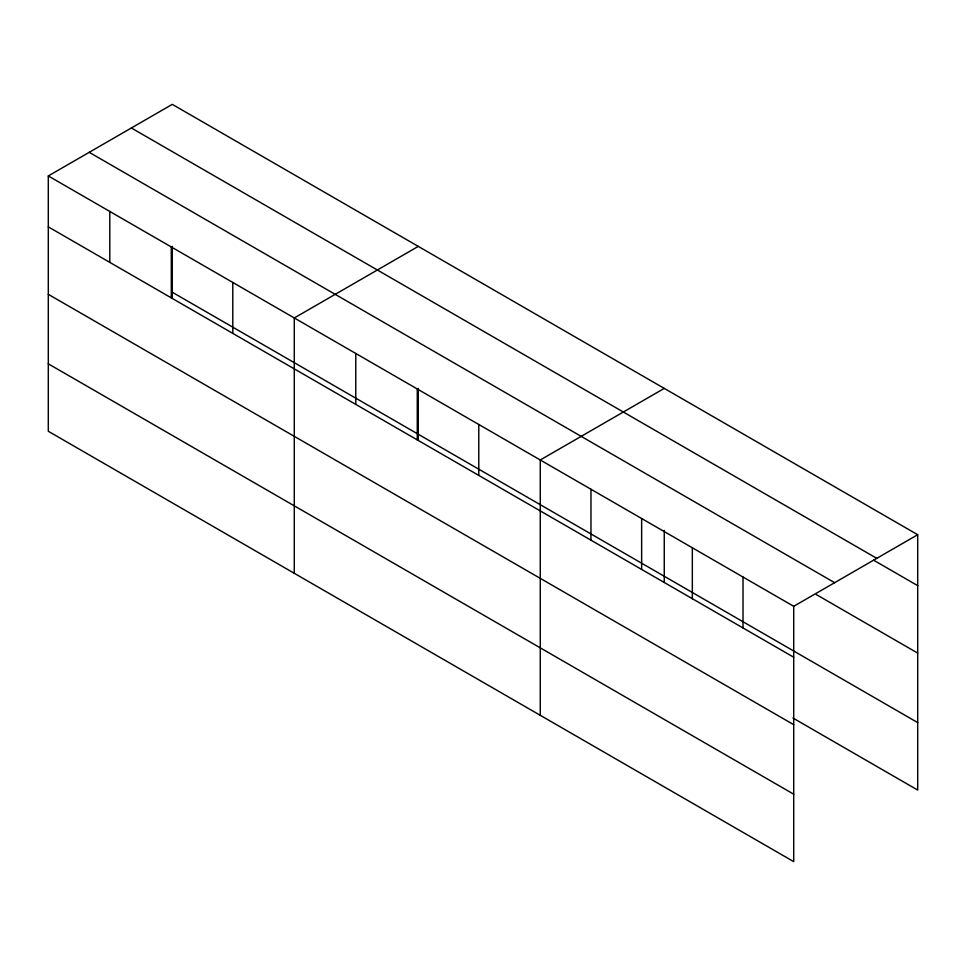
<?xml version="1.0" encoding="UTF-8"?>
<svg xmlns="http://www.w3.org/2000/svg" width="966" height="966" viewBox="0 0 966 966"><rect width="100%" height="100%" fill="white"/><g stroke="black" fill="none" stroke-linecap="round" stroke-linejoin="round"><path stroke-width="1.45" d="M793.714 724.681L793.714 606.31L48.3 175.945L48.3 431.283L793.714 861.636L793.714 724.681L48.3 294.328M792.929 718.016L917.7 790.055L917.7 534.717L172.286 104.364L48.3 175.945M418.278 246.378L294.28 317.971L294.28 573.297M664.258 388.404L540.272 459.985L540.272 715.311M793.714 606.31L917.7 534.717M131.376 127.983L876.778 558.348M873.505 560.123L917.7 585.638M89.222 152.326L834.624 582.679M816.318 594.573L917.7 653.101M172.286 292.239L917.7 722.592M48.3 226.865L793.714 657.23M48.3 363.82L793.714 794.185M743.023 577.04L743.023 627.96M692.332 547.782L692.332 598.691M664.258 530.431L664.258 582.269M641.641 518.513L641.641 569.433M590.963 489.243L590.963 540.163M478.774 424.485L478.774 475.393M418.278 388.417L418.278 440.255M417.276 388.972L417.276 439.892M355.778 353.471L355.778 404.392M232.794 282.458L232.794 333.379M172.286 246.402L172.286 298.228M171.296 246.958L171.296 297.878M109.798 211.445L109.798 262.366"/></g></svg>
